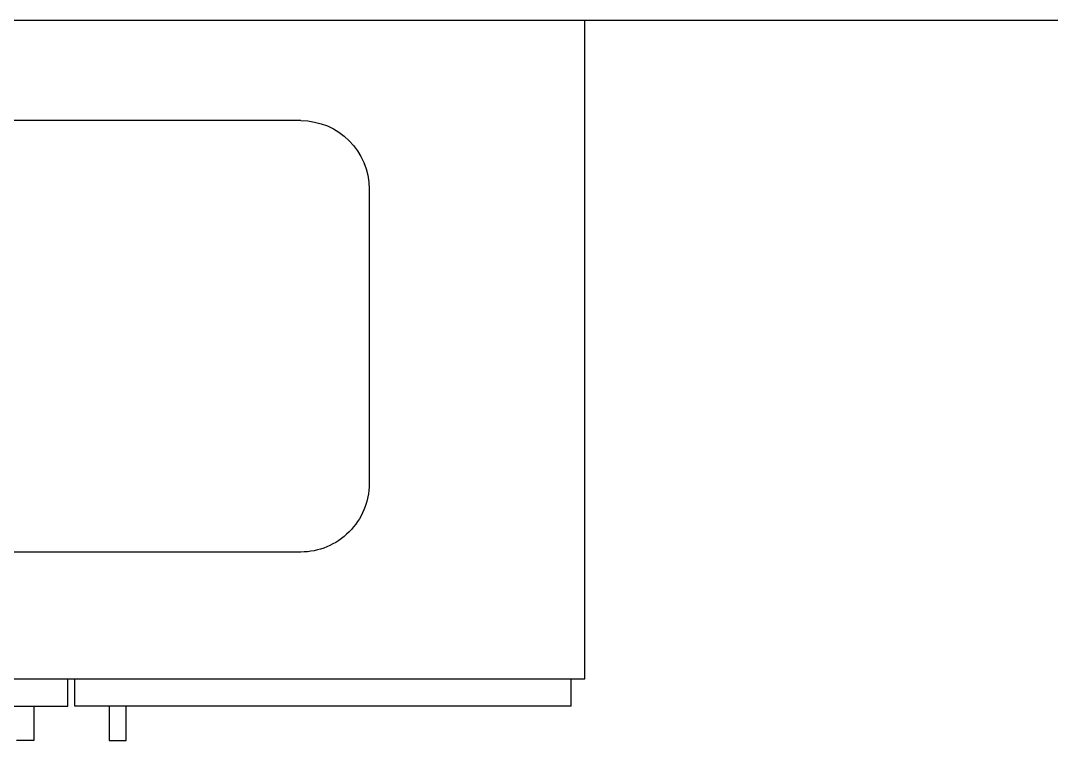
# Model space of a CAD drawing. Header units: millimetres. Extents: x 2625.3 to 2681.2, y 1230 to 1238.4.
# Drawn here: x 2673.8 to 2674.553, y 1234.222 to 1234.747 of the extents above; entities that cross this region are included whole.
import ezdxf

# ---------------------------------------------------------------- set-up
doc = ezdxf.new("R2010")
doc.units = ezdxf.units.MM
doc.layers.add('LAYOUT', color=253, linetype='Continuous')

# ---------------------------------------------------------------- blocks, each defined once
blk = doc.blocks.new('A$C585A5108')
at = {"layer": 'LAYOUT'}
for p, q in [((0.385, 0.315), (0.05, 0.315)), ((0, 0.05), (0, 0.265)), ((0.435, 0.05), (0.435, 0.265)), ((0.385, 0), (0.05, 0))]:
    blk.add_line(p, q, dxfattribs=at)
for centre, start, end in [((0.05, 0.265), 90, 180), ((0.385, 0.265), 360, 90), ((0.05, 0.05), 180, 270), ((0.385, 0.05), 270, 360)]:
    blk.add_arc(centre, 0.05, start, end, dxfattribs=at)
blk = doc.blocks.new('A$C088D64BD')
at = {"layer": 'LAYOUT'}
for p, q in [((0.975, 0.5255), (0, 0.5255)), ((0.975, 0.045), (0.975, 0.5255)), ((0, 0.045), (0.975, 0.045)), ((0.5975, 0.025), (0.5975, 0.045)), ((0.6025, 0.025), (0.6025, 0.045)), ((0.965, 0.025), (0.965, 0.045)), ((0.235, 0.025), (0.5975, 0.025)), ((0.5725, 0.025), (0.5725, 0)), ((0.965, 0.025), (0.6025, 0.025)), ((0.6275, 0.025), (0.6275, 0)), ((0.64, 0), (0.64, 0.025)), ((0.5725, 0), (0.56, 0)), ((0.6275, 0), (0.64, 0))]:
    blk.add_line(p, q, dxfattribs=at)
at = {"extrusion": (0, 0, -1), "zscale": -1, "rotation": 180}
blk.add_blockref('A$C585A5108', (-0.3825, 0.4525), dxfattribs=at)

msp = doc.modelspace()

# ---------------------------------------------------------------- linework, layer by layer
msp.add_line((2675.92947, 1234.74724), (2673.23747, 1234.74724))

# ---------------------------------------------------------------- block references
msp.add_blockref('A$C088D64BD', (2673.23747, 1234.22174))

doc.saveas('drawing.dxf')
